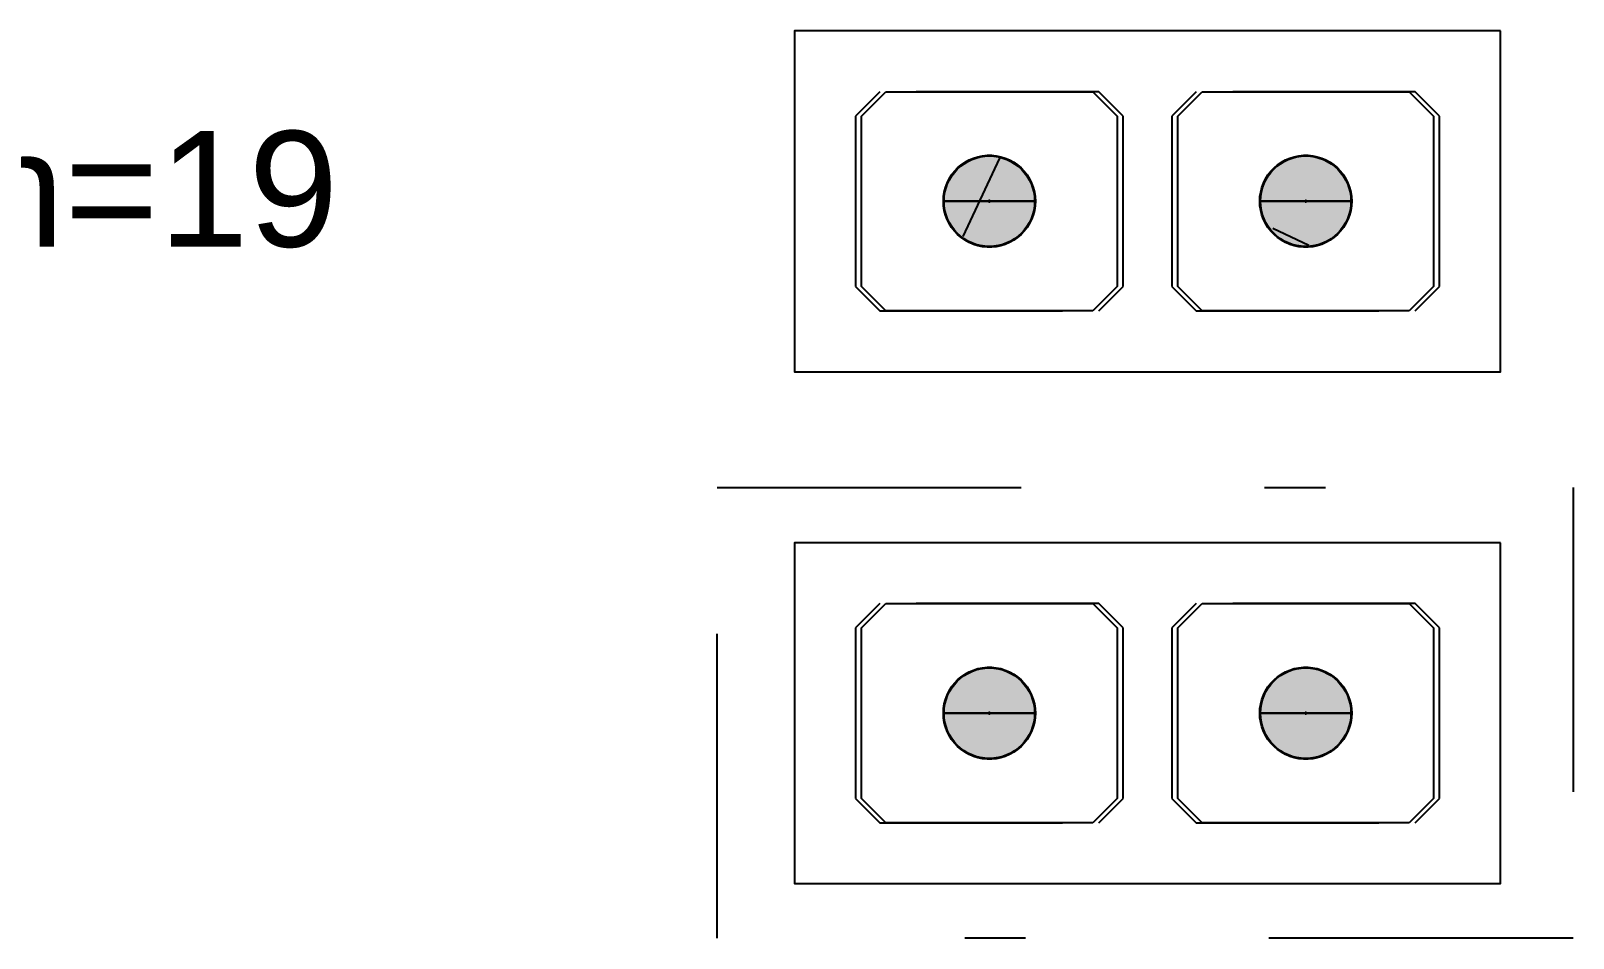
# Model space of a CAD drawing. Extents: x 0 to 119, y 0 to 84.
# Drawn here: x 107.499 to 110.034, y 42.424 to 43.915 of the extents above; entities that cross this region are included whole.
import ezdxf

# ---------------------------------------------------------------- set-up
doc = ezdxf.new("R2010")
doc.units = 0
doc.header["$MEASUREMENT"] = 0
doc.linetypes.add('ESTILO_TQS_0003', pattern=[1.5, 0.5, -0.4, 0.1, -0.5])
doc.linetypes.add('ESTILO_TQS_0005', pattern=[0.4, 0.3, -0.1])
for name, color, linetype in [('15', 12, 'CONTINUOUS'), ('17', 90, 'CONTINUOUS'), ('27', 250, 'CONTINUOUS'), ('40', 7, 'CONTINUOUS')]:
    doc.layers.add(name, color=color, linetype=linetype)
doc.styles.add('TQS_ARIAL', font='arial.ttf')

msp = doc.modelspace()

# ---------------------------------------------------------------- linework, layer by layer
at = {"layer": '15', "color": 12, "linetype": 'ESTILO_TQS_0003'}
msp.add_lwpolyline([(108.627026, 43.164035), (110.034129, 43.164035), (110.034129, 42.423822), (108.627026, 42.423822), (108.627026, 43.164035)], dxfattribs=at)
at = {"layer": '17', "color": 90, "linetype": 'Continuous'}
for p, q in [((108.864602, 43.774576), (108.904602, 43.814576)), ((108.904602, 43.814576), (109.244602, 43.814576)), ((109.244602, 43.814576), (109.284602, 43.774577)), ((109.384602, 43.774576), (109.424602, 43.814576)), ((109.424602, 43.814576), (109.764602, 43.814576)), ((109.764602, 43.814576), (109.804602, 43.774577)), ((108.864602, 43.494576), (108.864602, 43.774576)), ((109.284602, 43.774577), (109.284602, 43.494576)), ((109.384602, 43.494576), (109.384602, 43.774576)), ((109.804602, 43.774577), (109.804602, 43.494576)), ((109.031794, 43.576828), (109.09175, 43.705405)), ((109.54055, 43.590228), (109.599562, 43.56271)), ((108.904602, 43.454576), (108.864602, 43.494576)), ((109.284602, 43.494576), (109.244602, 43.454576)), ((109.424602, 43.454576), (109.384602, 43.494576)), ((109.804602, 43.494576), (109.764602, 43.454576)), ((109.244602, 43.454576), (108.904602, 43.454576)), ((109.764602, 43.454576), (109.424602, 43.454576))]:
    msp.add_line(p, q, dxfattribs=at)
for points in [[(109.073402, 43.634576), (109.073408, 43.634455), (109.073427, 43.634335), (109.073457, 43.634217), (109.0735, 43.634103), (109.073553, 43.633994), (109.073617, 43.633891), (109.073692, 43.633795), (109.073776, 43.633707), (109.073868, 43.633628), (109.073968, 43.633558), (109.074074, 43.633499), (109.074186, 43.633451), (109.074302, 43.633415), (109.074421, 43.63339), (109.074542, 43.633378), (109.074663, 43.633378), (109.074784, 43.63339), (109.074903, 43.633415), (109.075019, 43.633451), (109.075131, 43.633499), (109.075237, 43.633558), (109.075337, 43.633628), (109.075429, 43.633707), (109.075513, 43.633795), (109.075587, 43.633891), (109.075652, 43.633994), (109.075705, 43.634103), (109.075747, 43.634217), (109.075778, 43.634335), (109.075796, 43.634455), (109.075802, 43.634576), (108.999002, 43.634576), (108.99939, 43.642225), (109.00055, 43.649795), (109.002469, 43.657208), (109.005129, 43.66439), (109.008502, 43.671265), (109.012553, 43.677764), (109.01724, 43.68382), (109.022516, 43.689371), (109.028327, 43.694359), (109.034613, 43.698734), (109.041308, 43.70245), (109.048346, 43.705471), (109.055653, 43.707763), (109.063154, 43.709305), (109.070773, 43.710079), (109.078431, 43.710079), (109.08605, 43.709305), (109.093552, 43.707763), (109.100859, 43.705471), (109.107896, 43.70245), (109.114592, 43.698734), (109.120878, 43.694359), (109.126688, 43.689371), (109.131964, 43.68382), (109.136652, 43.677764), (109.140703, 43.671265), (109.144076, 43.66439), (109.146735, 43.657208), (109.148655, 43.649795), (109.149814, 43.642225), (109.150202, 43.634576), (109.073402, 43.634576)], [(109.593402, 43.634576), (109.593408, 43.634455), (109.593427, 43.634335), (109.593457, 43.634217), (109.5935, 43.634103), (109.593553, 43.633994), (109.593617, 43.633891), (109.593692, 43.633795), (109.593776, 43.633707), (109.593868, 43.633627), (109.593968, 43.633558), (109.594074, 43.633499), (109.594186, 43.633451), (109.594302, 43.633415), (109.594421, 43.63339), (109.594542, 43.633378), (109.594663, 43.633378), (109.594784, 43.63339), (109.594903, 43.633415), (109.595019, 43.633451), (109.595131, 43.633499), (109.595237, 43.633558), (109.595337, 43.633627), (109.595429, 43.633707), (109.595513, 43.633795), (109.595587, 43.633891), (109.595652, 43.633994), (109.595705, 43.634103), (109.595747, 43.634217), (109.595778, 43.634335), (109.595796, 43.634455), (109.595802, 43.634576), (109.519002, 43.634576), (109.51939, 43.642225), (109.52055, 43.649795), (109.522469, 43.657208), (109.525129, 43.66439), (109.528502, 43.671265), (109.532553, 43.677764), (109.53724, 43.68382), (109.542516, 43.689371), (109.548327, 43.694359), (109.554613, 43.698734), (109.561308, 43.70245), (109.568346, 43.70547), (109.575653, 43.707763), (109.583154, 43.709305), (109.590773, 43.710079), (109.598431, 43.710079), (109.60605, 43.709305), (109.613552, 43.707763), (109.620859, 43.70547), (109.627896, 43.70245), (109.634592, 43.698734), (109.640878, 43.694359), (109.646688, 43.689371), (109.651964, 43.68382), (109.656652, 43.677764), (109.660703, 43.671265), (109.664076, 43.66439), (109.666735, 43.657208), (109.668655, 43.649795), (109.669814, 43.642225), (109.670202, 43.634576), (109.593402, 43.634576)], [(109.075802, 43.634576), (109.075796, 43.634698), (109.075778, 43.634818), (109.075747, 43.634936), (109.075705, 43.63505), (109.075652, 43.635159), (109.075587, 43.635262), (109.075513, 43.635358), (109.075429, 43.635446), (109.075337, 43.635525), (109.075237, 43.635595), (109.075131, 43.635654), (109.075019, 43.635702), (109.074903, 43.635738), (109.074784, 43.635763), (109.074663, 43.635775), (109.074542, 43.635775), (109.074421, 43.635763), (109.074302, 43.635738), (109.074186, 43.635702), (109.074074, 43.635654), (109.073968, 43.635595), (109.073868, 43.635525), (109.073776, 43.635446), (109.073692, 43.635358), (109.073617, 43.635262), (109.073553, 43.635159), (109.0735, 43.63505), (109.073457, 43.634936), (109.073427, 43.634818), (109.073408, 43.634698), (109.073402, 43.634576), (109.150202, 43.634576), (109.149814, 43.626928), (109.148655, 43.619358), (109.146735, 43.611945), (109.144076, 43.604763), (109.140703, 43.597888), (109.136652, 43.591389), (109.131964, 43.585333), (109.126688, 43.579782), (109.120878, 43.574794), (109.114592, 43.570419), (109.107896, 43.566702), (109.100859, 43.563682), (109.093552, 43.56139), (109.08605, 43.559848), (109.078431, 43.559073), (109.070773, 43.559073), (109.063154, 43.559848), (109.055653, 43.56139), (109.048346, 43.563682), (109.041308, 43.566702), (109.034613, 43.570419), (109.028327, 43.574794), (109.022516, 43.579782), (109.01724, 43.585333), (109.012553, 43.591389), (109.008502, 43.597888), (109.005129, 43.604763), (109.002469, 43.611945), (109.00055, 43.619358), (108.99939, 43.626928), (108.999002, 43.634576), (109.075802, 43.634576)], [(109.595802, 43.634576), (109.595796, 43.634698), (109.595778, 43.634818), (109.595747, 43.634936), (109.595705, 43.63505), (109.595652, 43.635159), (109.595587, 43.635262), (109.595513, 43.635358), (109.595429, 43.635446), (109.595337, 43.635525), (109.595237, 43.635595), (109.595131, 43.635654), (109.595019, 43.635702), (109.594903, 43.635738), (109.594784, 43.635763), (109.594663, 43.635775), (109.594542, 43.635775), (109.594421, 43.635763), (109.594302, 43.635738), (109.594186, 43.635702), (109.594074, 43.635654), (109.593968, 43.635595), (109.593868, 43.635525), (109.593776, 43.635446), (109.593692, 43.635358), (109.593617, 43.635262), (109.593553, 43.635159), (109.5935, 43.63505), (109.593457, 43.634936), (109.593427, 43.634818), (109.593408, 43.634698), (109.593402, 43.634576), (109.670202, 43.634576), (109.669814, 43.626928), (109.668655, 43.619358), (109.666735, 43.611945), (109.664076, 43.604763), (109.660703, 43.597888), (109.656652, 43.591389), (109.651964, 43.585333), (109.646688, 43.579782), (109.640878, 43.574794), (109.634592, 43.570419), (109.627896, 43.566702), (109.620859, 43.563682), (109.613552, 43.56139), (109.60605, 43.559848), (109.598431, 43.559073), (109.590773, 43.559073), (109.583154, 43.559848), (109.575653, 43.56139), (109.568346, 43.563682), (109.561308, 43.566702), (109.554613, 43.570419), (109.548327, 43.574794), (109.542516, 43.579782), (109.53724, 43.585333), (109.532553, 43.591389), (109.528502, 43.597888), (109.525129, 43.604763), (109.522469, 43.611945), (109.52055, 43.619358), (109.51939, 43.626928), (109.519002, 43.634576), (109.595802, 43.634576)]]:
    msp.add_lwpolyline(points, dxfattribs=at)
for centre in [(109.074602, 43.634576), (109.594602, 43.634576)]:
    msp.add_circle(centre, 0.0744, dxfattribs=at)
for points in [[(109.073402, 43.634576), (109.034613, 43.698734), (109.041308, 43.70245)], [(109.073402, 43.634576), (109.041308, 43.70245), (109.048346, 43.705471)], [(109.073402, 43.634576), (109.048346, 43.705471), (109.055653, 43.707763)], [(109.073402, 43.634576), (109.055653, 43.707763), (109.063154, 43.709305)], [(109.073402, 43.634576), (109.063154, 43.709305), (109.070773, 43.710079)], [(109.073402, 43.634576), (109.070773, 43.710079), (109.078431, 43.710079)], [(109.075337, 43.633628), (109.073402, 43.634576), (109.078431, 43.710079)], [(109.075337, 43.633628), (109.078431, 43.710079), (109.150202, 43.634576)], [(109.150202, 43.634576), (109.078431, 43.710079), (109.08605, 43.709305)], [(109.150202, 43.634576), (109.08605, 43.709305), (109.093552, 43.707763)], [(109.150202, 43.634576), (109.093552, 43.707763), (109.100859, 43.705471)], [(109.150202, 43.634576), (109.100859, 43.705471), (109.107896, 43.70245)], [(109.150202, 43.634576), (109.107896, 43.70245), (109.114592, 43.698734)], [(109.593402, 43.634576), (109.554613, 43.698734), (109.561308, 43.70245)], [(109.593402, 43.634576), (109.561308, 43.70245), (109.568346, 43.70547)], [(109.593402, 43.634576), (109.568346, 43.70547), (109.575653, 43.707763)], [(109.593402, 43.634576), (109.575653, 43.707763), (109.583154, 43.709305)], [(109.593402, 43.634576), (109.583154, 43.709305), (109.590773, 43.710079)], [(109.593402, 43.634576), (109.590773, 43.710079), (109.598431, 43.710079)], [(109.595337, 43.633627), (109.593402, 43.634576), (109.598431, 43.710079)], [(109.595337, 43.633627), (109.598431, 43.710079), (109.670202, 43.634576)], [(109.670202, 43.634576), (109.598431, 43.710079), (109.60605, 43.709305)], [(109.670202, 43.634576), (109.60605, 43.709305), (109.613552, 43.707763)], [(109.670202, 43.634576), (109.613552, 43.707763), (109.620859, 43.70547)], [(109.670202, 43.634576), (109.620859, 43.70547), (109.627896, 43.70245)], [(109.670202, 43.634576), (109.627896, 43.70245), (109.634592, 43.698734)], [(109.073402, 43.634576), (109.008502, 43.671265), (109.012553, 43.677764)], [(109.073402, 43.634576), (109.012553, 43.677764), (109.01724, 43.68382)], [(109.073402, 43.634576), (109.01724, 43.68382), (109.022516, 43.689371)], [(109.073402, 43.634576), (109.022516, 43.689371), (109.028327, 43.694359)], [(109.073402, 43.634576), (109.028327, 43.694359), (109.034613, 43.698734)], [(109.150202, 43.634576), (109.114592, 43.698734), (109.120878, 43.694359)], [(109.150202, 43.634576), (109.120878, 43.694359), (109.126688, 43.689371)], [(109.150202, 43.634576), (109.126688, 43.689371), (109.131964, 43.68382)], [(109.150202, 43.634576), (109.131964, 43.68382), (109.136652, 43.677764)], [(109.150202, 43.634576), (109.136652, 43.677764), (109.140703, 43.671265)], [(109.593402, 43.634576), (109.528502, 43.671265), (109.532553, 43.677764)], [(109.593402, 43.634576), (109.532553, 43.677764), (109.53724, 43.68382)], [(109.593402, 43.634576), (109.53724, 43.68382), (109.542516, 43.689371)], [(109.593402, 43.634576), (109.542516, 43.689371), (109.548327, 43.694359)], [(109.593402, 43.634576), (109.548327, 43.694359), (109.554613, 43.698734)], [(109.670202, 43.634576), (109.634592, 43.698734), (109.640878, 43.694359)], [(109.670202, 43.634576), (109.640878, 43.694359), (109.646688, 43.689371)], [(109.670202, 43.634576), (109.646688, 43.689371), (109.651964, 43.68382)], [(109.670202, 43.634576), (109.651964, 43.68382), (109.656652, 43.677764)], [(109.670202, 43.634576), (109.656652, 43.677764), (109.660703, 43.671265)], [(109.073402, 43.634576), (109.00055, 43.649795), (109.002469, 43.657208)], [(109.073402, 43.634576), (109.002469, 43.657208), (109.005129, 43.66439)], [(109.073402, 43.634576), (109.005129, 43.66439), (109.008502, 43.671265)], [(109.150202, 43.634576), (109.140703, 43.671265), (109.144076, 43.66439)], [(109.150202, 43.634576), (109.144076, 43.66439), (109.146735, 43.657208)], [(109.150202, 43.634576), (109.146735, 43.657208), (109.148655, 43.649795)], [(109.593402, 43.634576), (109.52055, 43.649795), (109.522469, 43.657208)], [(109.593402, 43.634576), (109.522469, 43.657208), (109.525129, 43.66439)], [(109.593402, 43.634576), (109.525129, 43.66439), (109.528502, 43.671265)], [(109.670202, 43.634576), (109.660703, 43.671265), (109.664076, 43.66439)], [(109.670202, 43.634576), (109.664076, 43.66439), (109.666735, 43.657208)], [(109.670202, 43.634576), (109.666735, 43.657208), (109.668655, 43.649795)], [(109.073402, 43.634576), (108.999002, 43.634576), (108.99939, 43.642225)], [(109.073868, 43.635525), (108.99939, 43.626928), (108.999002, 43.634576)], [(109.073402, 43.634576), (108.99939, 43.642225), (109.00055, 43.649795)], [(109.073868, 43.635525), (109.00055, 43.619358), (108.99939, 43.626928)], [(109.073868, 43.635525), (109.002469, 43.611945), (109.00055, 43.619358)], [(109.073868, 43.635525), (109.005129, 43.604763), (109.002469, 43.611945)], [(109.073868, 43.635525), (109.008502, 43.597888), (109.005129, 43.604763)], [(109.073868, 43.635525), (109.012553, 43.591389), (109.008502, 43.597888)], [(109.073868, 43.635525), (109.01724, 43.585333), (109.012553, 43.591389)], [(109.073868, 43.635525), (109.022516, 43.579782), (109.01724, 43.585333)], [(109.073868, 43.635525), (109.028327, 43.574794), (109.022516, 43.579782)], [(109.073868, 43.635525), (109.034613, 43.570419), (109.028327, 43.574794)], [(109.073868, 43.635525), (109.041308, 43.566702), (109.034613, 43.570419)], [(109.073868, 43.635525), (109.048346, 43.563682), (109.041308, 43.566702)], [(109.073868, 43.635525), (109.055653, 43.56139), (109.048346, 43.563682)], [(109.073868, 43.635525), (109.063154, 43.559848), (109.055653, 43.56139)], [(109.073868, 43.635525), (109.070773, 43.559073), (109.063154, 43.559848)], [(109.073868, 43.635525), (109.078431, 43.559073), (109.070773, 43.559073)], [(109.075337, 43.633628), (109.073408, 43.634455), (109.073402, 43.634576)], [(109.075337, 43.633628), (109.073402, 43.634576), (109.073402, 43.634576)], [(109.075337, 43.633628), (109.073402, 43.634576), (109.073402, 43.634576)], [(109.075337, 43.633628), (109.073402, 43.634576), (109.073402, 43.634576)], [(109.075337, 43.633628), (109.073402, 43.634576), (109.073402, 43.634576)], [(109.075337, 43.633628), (109.073402, 43.634576), (109.073402, 43.634576)], [(109.075337, 43.633628), (109.073402, 43.634576), (109.073402, 43.634576)], [(109.075337, 43.633628), (109.073402, 43.634576), (109.073402, 43.634576)], [(109.075337, 43.633628), (109.073402, 43.634576), (109.073402, 43.634576)], [(109.075337, 43.633628), (109.073402, 43.634576), (109.073402, 43.634576)], [(109.075337, 43.633628), (109.073427, 43.634335), (109.073408, 43.634455)], [(109.075337, 43.633628), (109.073408, 43.634455), (109.073408, 43.634455)], [(109.075337, 43.633628), (109.073553, 43.633994), (109.073427, 43.634335)], [(109.075337, 43.633628), (109.073427, 43.634335), (109.073427, 43.634335)], [(109.075337, 43.633628), (109.073427, 43.634335), (109.073427, 43.634335)], [(109.075337, 43.633628), (109.073692, 43.633795), (109.073553, 43.633994)], [(109.075337, 43.633628), (109.073868, 43.633628), (109.073692, 43.633795)], [(109.075802, 43.634576), (109.073868, 43.635525), (109.074074, 43.635654)], [(109.075802, 43.634576), (109.078431, 43.559073), (109.073868, 43.635525)], [(109.075337, 43.633628), (109.073968, 43.633558), (109.073868, 43.633628)], [(109.075337, 43.633628), (109.074074, 43.633499), (109.073968, 43.633558)], [(109.075802, 43.634576), (109.074074, 43.635654), (109.074421, 43.635763)], [(109.075337, 43.633628), (109.074186, 43.633451), (109.074074, 43.633499)], [(109.075337, 43.633628), (109.074302, 43.633415), (109.074186, 43.633451)], [(109.075337, 43.633628), (109.074421, 43.63339), (109.074302, 43.633415)], [(109.075802, 43.634576), (109.074421, 43.635763), (109.074542, 43.635775)], [(109.075802, 43.634576), (109.074421, 43.635763), (109.074421, 43.635763)], [(109.075802, 43.634576), (109.074421, 43.635763), (109.074421, 43.635763)], [(109.075337, 43.633628), (109.074542, 43.633378), (109.074421, 43.63339)], [(109.075802, 43.634576), (109.074542, 43.635775), (109.074542, 43.635775)], [(109.075802, 43.634576), (109.074542, 43.635775), (109.074663, 43.635775)], [(109.075337, 43.633628), (109.074663, 43.633378), (109.074542, 43.633378)], [(109.075337, 43.633628), (109.074542, 43.633378), (109.074542, 43.633378)], [(109.075802, 43.634576), (109.074663, 43.635775), (109.074663, 43.635775)], [(109.075802, 43.634576), (109.074663, 43.635775), (109.074784, 43.635763)], [(109.075337, 43.633628), (109.074784, 43.63339), (109.074663, 43.633378)], [(109.075337, 43.633628), (109.074663, 43.633378), (109.074663, 43.633378)], [(109.075802, 43.634576), (109.074784, 43.635763), (109.074903, 43.635738)], [(109.075337, 43.633628), (109.075131, 43.633499), (109.074784, 43.63339)], [(109.075337, 43.633628), (109.074784, 43.63339), (109.074784, 43.63339)], [(109.075337, 43.633628), (109.074784, 43.63339), (109.074784, 43.63339)], [(109.075802, 43.634576), (109.074903, 43.635738), (109.075019, 43.635702)], [(109.075802, 43.634576), (109.075019, 43.635702), (109.075131, 43.635654)], [(109.075802, 43.634576), (109.075131, 43.635654), (109.075237, 43.635595)], [(109.075802, 43.634576), (109.075237, 43.635595), (109.075337, 43.635525)], [(109.075802, 43.634576), (109.075337, 43.635525), (109.075513, 43.635358)], [(109.075802, 43.634576), (109.075513, 43.635358), (109.075652, 43.635159)], [(109.075802, 43.634576), (109.075652, 43.635159), (109.075778, 43.634818)], [(109.075802, 43.634576), (109.075778, 43.634818), (109.075778, 43.634818)], [(109.075802, 43.634576), (109.075778, 43.634818), (109.075778, 43.634818)], [(109.075802, 43.634576), (109.075778, 43.634818), (109.075796, 43.634698)], [(109.075802, 43.634576), (109.075796, 43.634698), (109.075796, 43.634698)], [(109.075802, 43.634576), (109.075796, 43.634698), (109.075802, 43.634576)], [(109.075802, 43.634576), (109.150202, 43.634576), (109.078431, 43.559073)], [(109.075802, 43.634576), (109.075802, 43.634576), (109.075802, 43.634576)], [(109.075802, 43.634576), (109.075802, 43.634576), (109.075802, 43.634576)], [(109.075802, 43.634576), (109.075802, 43.634576), (109.075802, 43.634576)], [(109.075802, 43.634576), (109.075802, 43.634576), (109.075802, 43.634576)], [(109.075802, 43.634576), (109.075802, 43.634576), (109.075802, 43.634576)], [(109.075802, 43.634576), (109.075802, 43.634576), (109.075802, 43.634576)], [(109.075802, 43.634576), (109.075802, 43.634576), (109.075802, 43.634576)], [(109.075802, 43.634576), (109.075802, 43.634576), (109.075802, 43.634576)], [(109.150202, 43.634576), (109.08605, 43.559848), (109.078431, 43.559073)], [(109.150202, 43.634576), (109.093552, 43.56139), (109.08605, 43.559848)], [(109.150202, 43.634576), (109.100859, 43.563682), (109.093552, 43.56139)], [(109.150202, 43.634576), (109.107896, 43.566702), (109.100859, 43.563682)], [(109.150202, 43.634576), (109.114592, 43.570419), (109.107896, 43.566702)], [(109.150202, 43.634576), (109.120878, 43.574794), (109.114592, 43.570419)], [(109.150202, 43.634576), (109.126688, 43.579782), (109.120878, 43.574794)], [(109.150202, 43.634576), (109.131964, 43.585333), (109.126688, 43.579782)], [(109.150202, 43.634576), (109.136652, 43.591389), (109.131964, 43.585333)], [(109.150202, 43.634576), (109.140703, 43.597888), (109.136652, 43.591389)], [(109.150202, 43.634576), (109.144076, 43.604763), (109.140703, 43.597888)], [(109.150202, 43.634576), (109.146735, 43.611945), (109.144076, 43.604763)], [(109.150202, 43.634576), (109.148655, 43.619358), (109.146735, 43.611945)], [(109.150202, 43.634576), (109.148655, 43.649795), (109.149814, 43.642225)], [(109.150202, 43.634576), (109.149814, 43.626928), (109.148655, 43.619358)], [(109.593402, 43.634576), (109.519002, 43.634576), (109.51939, 43.642225)], [(109.593868, 43.635525), (109.51939, 43.626928), (109.519002, 43.634576)], [(109.593402, 43.634576), (109.51939, 43.642225), (109.52055, 43.649795)], [(109.593868, 43.635525), (109.52055, 43.619358), (109.51939, 43.626928)], [(109.593868, 43.635525), (109.522469, 43.611945), (109.52055, 43.619358)], [(109.593868, 43.635525), (109.525129, 43.604763), (109.522469, 43.611945)], [(109.593868, 43.635525), (109.528502, 43.597888), (109.525129, 43.604763)], [(109.593868, 43.635525), (109.532553, 43.591389), (109.528502, 43.597888)], [(109.593868, 43.635525), (109.53724, 43.585333), (109.532553, 43.591389)], [(109.593868, 43.635525), (109.542516, 43.579782), (109.53724, 43.585333)], [(109.593868, 43.635525), (109.548327, 43.574794), (109.542516, 43.579782)], [(109.593868, 43.635525), (109.554613, 43.570419), (109.548327, 43.574794)], [(109.593868, 43.635525), (109.561308, 43.566702), (109.554613, 43.570419)], [(109.593868, 43.635525), (109.568346, 43.563682), (109.561308, 43.566702)], [(109.593868, 43.635525), (109.575653, 43.56139), (109.568346, 43.563682)], [(109.593868, 43.635525), (109.583154, 43.559848), (109.575653, 43.56139)], [(109.593868, 43.635525), (109.590773, 43.559073), (109.583154, 43.559848)], [(109.593868, 43.635525), (109.598431, 43.559073), (109.590773, 43.559073)], [(109.595337, 43.633627), (109.593408, 43.634455), (109.593402, 43.634576)], [(109.595337, 43.633627), (109.593402, 43.634576), (109.593402, 43.634576)], [(109.595337, 43.633627), (109.593402, 43.634576), (109.593402, 43.634576)], [(109.595337, 43.633627), (109.593402, 43.634576), (109.593402, 43.634576)], [(109.595337, 43.633627), (109.593402, 43.634576), (109.593402, 43.634576)], [(109.595337, 43.633627), (109.593402, 43.634576), (109.593402, 43.634576)], [(109.595337, 43.633627), (109.593402, 43.634576), (109.593402, 43.634576)], [(109.595337, 43.633627), (109.593402, 43.634576), (109.593402, 43.634576)], [(109.595337, 43.633627), (109.593402, 43.634576), (109.593402, 43.634576)], [(109.595337, 43.633627), (109.593402, 43.634576), (109.593402, 43.634576)], [(109.595337, 43.633627), (109.593427, 43.634335), (109.593408, 43.634455)], [(109.595337, 43.633627), (109.593408, 43.634455), (109.593408, 43.634455)], [(109.595337, 43.633627), (109.593553, 43.633994), (109.593427, 43.634335)], [(109.595337, 43.633627), (109.593427, 43.634335), (109.593427, 43.634335)], [(109.595337, 43.633627), (109.593427, 43.634335), (109.593427, 43.634335)], [(109.595337, 43.633627), (109.593692, 43.633795), (109.593553, 43.633994)], [(109.595337, 43.633627), (109.593868, 43.633627), (109.593692, 43.633795)], [(109.595802, 43.634576), (109.593868, 43.635525), (109.594074, 43.635654)], [(109.595802, 43.634576), (109.598431, 43.559073), (109.593868, 43.635525)], [(109.595337, 43.633627), (109.593968, 43.633558), (109.593868, 43.633627)], [(109.595337, 43.633627), (109.594074, 43.633499), (109.593968, 43.633558)], [(109.595802, 43.634576), (109.594074, 43.635654), (109.594421, 43.635763)], [(109.595337, 43.633627), (109.594186, 43.633451), (109.594074, 43.633499)], [(109.595337, 43.633627), (109.594302, 43.633415), (109.594186, 43.633451)], [(109.595337, 43.633627), (109.594421, 43.63339), (109.594302, 43.633415)], [(109.595802, 43.634576), (109.594421, 43.635763), (109.594542, 43.635775)], [(109.595802, 43.634576), (109.594421, 43.635763), (109.594421, 43.635763)], [(109.595802, 43.634576), (109.594421, 43.635763), (109.594421, 43.635763)], [(109.595337, 43.633627), (109.594542, 43.633378), (109.594421, 43.63339)], [(109.595802, 43.634576), (109.594542, 43.635775), (109.594542, 43.635775)], [(109.595802, 43.634576), (109.594542, 43.635775), (109.594663, 43.635775)], [(109.595337, 43.633627), (109.594663, 43.633378), (109.594542, 43.633378)], [(109.595337, 43.633627), (109.594542, 43.633378), (109.594542, 43.633378)], [(109.595802, 43.634576), (109.594663, 43.635775), (109.594663, 43.635775)], [(109.595802, 43.634576), (109.594663, 43.635775), (109.594784, 43.635763)], [(109.595337, 43.633627), (109.594784, 43.63339), (109.594663, 43.633378)], [(109.595337, 43.633627), (109.594663, 43.633378), (109.594663, 43.633378)], [(109.595802, 43.634576), (109.594784, 43.635763), (109.594903, 43.635738)], [(109.595337, 43.633627), (109.595131, 43.633499), (109.594784, 43.63339)], [(109.595337, 43.633627), (109.594784, 43.63339), (109.594784, 43.63339)], [(109.595337, 43.633627), (109.594784, 43.63339), (109.594784, 43.63339)], [(109.595802, 43.634576), (109.594903, 43.635738), (109.595019, 43.635702)], [(109.595802, 43.634576), (109.595019, 43.635702), (109.595131, 43.635654)], [(109.595802, 43.634576), (109.595131, 43.635654), (109.595237, 43.635595)], [(109.595802, 43.634576), (109.595237, 43.635595), (109.595337, 43.635525)], [(109.595802, 43.634576), (109.595337, 43.635525), (109.595513, 43.635358)], [(109.595802, 43.634576), (109.595513, 43.635358), (109.595652, 43.635159)], [(109.595802, 43.634576), (109.595652, 43.635159), (109.595778, 43.634818)], [(109.595802, 43.634576), (109.595778, 43.634818), (109.595778, 43.634818)], [(109.595802, 43.634576), (109.595778, 43.634818), (109.595778, 43.634818)], [(109.595802, 43.634576), (109.595778, 43.634818), (109.595796, 43.634698)], [(109.595802, 43.634576), (109.595796, 43.634698), (109.595796, 43.634698)], [(109.595802, 43.634576), (109.595796, 43.634698), (109.595802, 43.634576)], [(109.595802, 43.634576), (109.670202, 43.634576), (109.598431, 43.559073)], [(109.595802, 43.634576), (109.595802, 43.634576), (109.595802, 43.634576)], [(109.595802, 43.634576), (109.595802, 43.634576), (109.595802, 43.634576)], [(109.595802, 43.634576), (109.595802, 43.634576), (109.595802, 43.634576)], [(109.595802, 43.634576), (109.595802, 43.634576), (109.595802, 43.634576)], [(109.595802, 43.634576), (109.595802, 43.634576), (109.595802, 43.634576)], [(109.595802, 43.634576), (109.595802, 43.634576), (109.595802, 43.634576)], [(109.595802, 43.634576), (109.595802, 43.634576), (109.595802, 43.634576)], [(109.595802, 43.634576), (109.595802, 43.634576), (109.595802, 43.634576)], [(109.670202, 43.634576), (109.60605, 43.559848), (109.598431, 43.559073)], [(109.670202, 43.634576), (109.613552, 43.56139), (109.60605, 43.559848)], [(109.670202, 43.634576), (109.620859, 43.563682), (109.613552, 43.56139)], [(109.670202, 43.634576), (109.627896, 43.566702), (109.620859, 43.563682)], [(109.670202, 43.634576), (109.634592, 43.570419), (109.627896, 43.566702)], [(109.670202, 43.634576), (109.640878, 43.574794), (109.634592, 43.570419)], [(109.670202, 43.634576), (109.646688, 43.579782), (109.640878, 43.574794)], [(109.670202, 43.634576), (109.651964, 43.585333), (109.646688, 43.579782)], [(109.670202, 43.634576), (109.656652, 43.591389), (109.651964, 43.585333)], [(109.670202, 43.634576), (109.660703, 43.597888), (109.656652, 43.591389)], [(109.670202, 43.634576), (109.664076, 43.604763), (109.660703, 43.597888)], [(109.670202, 43.634576), (109.666735, 43.611945), (109.664076, 43.604763)], [(109.670202, 43.634576), (109.668655, 43.619358), (109.666735, 43.611945)], [(109.670202, 43.634576), (109.668655, 43.649795), (109.669814, 43.642225)], [(109.670202, 43.634576), (109.669814, 43.626928), (109.668655, 43.619358)]]:
    msp.add_solid(points, dxfattribs=at)
at = {"layer": '27', "color": 250, "linetype": 'ESTILO_TQS_0005'}
for points in [[(109.294602, 43.774576), (109.254602, 43.814576), (108.894602, 43.814576), (108.854602, 43.774576), (108.854602, 43.494576), (108.894602, 43.454576), (109.254602, 43.454576), (109.294602, 43.494576), (109.294602, 43.774576)], [(109.814602, 43.774576), (109.774602, 43.814576), (109.414602, 43.814576), (109.374602, 43.774576), (109.374602, 43.494576), (109.414602, 43.454576), (109.774602, 43.454576), (109.814602, 43.494576), (109.814602, 43.774576)], [(109.294602, 42.933428), (109.254602, 42.973428), (108.894602, 42.973428), (108.854602, 42.933428), (108.854602, 42.653428), (108.894602, 42.613428), (109.254602, 42.613428), (109.294602, 42.653428), (109.294602, 42.933428)], [(109.814602, 42.933428), (109.774602, 42.973428), (109.414602, 42.973428), (109.374602, 42.933428), (109.374602, 42.653428), (109.414602, 42.613428), (109.774602, 42.613428), (109.814602, 42.653428), (109.814602, 42.933428)]]:
    msp.add_lwpolyline(points, dxfattribs=at)
at = {"layer": '40', "linetype": 'Continuous'}
for p, q in [((108.864602, 42.933428), (108.904602, 42.973428)), ((108.904602, 42.973428), (109.244602, 42.973428)), ((109.244602, 42.973428), (109.284602, 42.933428)), ((109.384602, 42.933428), (109.424602, 42.973428)), ((109.424602, 42.973428), (109.764602, 42.973428)), ((109.764602, 42.973428), (109.804602, 42.933428)), ((108.864602, 42.653428), (108.864602, 42.933428)), ((109.284602, 42.933428), (109.284602, 42.653428)), ((109.384602, 42.653428), (109.384602, 42.933428)), ((109.804602, 42.933428), (109.804602, 42.653428)), ((108.904602, 42.613428), (108.864602, 42.653428)), ((109.284602, 42.653428), (109.244602, 42.613428)), ((109.424602, 42.613428), (109.384602, 42.653428)), ((109.804602, 42.653428), (109.764602, 42.613428)), ((109.244602, 42.613428), (108.904602, 42.613428)), ((109.764602, 42.613428), (109.424602, 42.613428))]:
    msp.add_line(p, q, dxfattribs=at)
for points in [[(109.914602, 43.914576), (108.754602, 43.914576), (108.754602, 43.354576), (109.914602, 43.354576), (109.914602, 43.914576)], [(109.914602, 43.073428), (108.754602, 43.073428), (108.754602, 42.513428), (109.914602, 42.513428), (109.914602, 43.073428)], [(109.073402, 42.793428), (109.073408, 42.793307), (109.073427, 42.793187), (109.073457, 42.793069), (109.0735, 42.792955), (109.073553, 42.792846), (109.073617, 42.792743), (109.073692, 42.792646), (109.073776, 42.792558), (109.073868, 42.792479), (109.073968, 42.79241), (109.074074, 42.792351), (109.074186, 42.792303), (109.074302, 42.792266), (109.074421, 42.792242), (109.074542, 42.79223), (109.074663, 42.79223), (109.074784, 42.792242), (109.074903, 42.792266), (109.075019, 42.792303), (109.075131, 42.792351), (109.075237, 42.79241), (109.075337, 42.792479), (109.075429, 42.792558), (109.075513, 42.792646), (109.075587, 42.792743), (109.075652, 42.792846), (109.075705, 42.792955), (109.075747, 42.793069), (109.075778, 42.793187), (109.075796, 42.793307), (109.075802, 42.793428), (108.999002, 42.793428), (108.99939, 42.801076), (109.00055, 42.808646), (109.002469, 42.81606), (109.005129, 42.823241), (109.008502, 42.830117), (109.012553, 42.836616), (109.01724, 42.842672), (109.022516, 42.848222), (109.028327, 42.853211), (109.034613, 42.857586), (109.041308, 42.861302), (109.048346, 42.864322), (109.055653, 42.866615), (109.063154, 42.868156), (109.070773, 42.868931), (109.078431, 42.868931), (109.08605, 42.868156), (109.093552, 42.866615), (109.100859, 42.864322), (109.107896, 42.861302), (109.114592, 42.857586), (109.120878, 42.853211), (109.126688, 42.848222), (109.131964, 42.842672), (109.136652, 42.836616), (109.140703, 42.830117), (109.144076, 42.823241), (109.146735, 42.81606), (109.148655, 42.808646), (109.149814, 42.801076), (109.150202, 42.793428), (109.073402, 42.793428)], [(109.593402, 42.793428), (109.593408, 42.793307), (109.593427, 42.793187), (109.593457, 42.793069), (109.5935, 42.792955), (109.593553, 42.792846), (109.593617, 42.792743), (109.593692, 42.792646), (109.593776, 42.792558), (109.593868, 42.792479), (109.593968, 42.79241), (109.594074, 42.792351), (109.594186, 42.792303), (109.594302, 42.792266), (109.594421, 42.792242), (109.594542, 42.79223), (109.594663, 42.79223), (109.594784, 42.792242), (109.594903, 42.792266), (109.595019, 42.792303), (109.595131, 42.792351), (109.595237, 42.79241), (109.595337, 42.792479), (109.595429, 42.792558), (109.595513, 42.792646), (109.595587, 42.792743), (109.595652, 42.792846), (109.595705, 42.792955), (109.595747, 42.793069), (109.595778, 42.793187), (109.595796, 42.793307), (109.595802, 42.793428), (109.519002, 42.793428), (109.51939, 42.801076), (109.52055, 42.808646), (109.522469, 42.81606), (109.525129, 42.823241), (109.528502, 42.830117), (109.532553, 42.836616), (109.53724, 42.842672), (109.542516, 42.848222), (109.548327, 42.853211), (109.554613, 42.857586), (109.561308, 42.861302), (109.568346, 42.864322), (109.575653, 42.866615), (109.583154, 42.868156), (109.590773, 42.868931), (109.598431, 42.868931), (109.60605, 42.868156), (109.613552, 42.866615), (109.620859, 42.864322), (109.627896, 42.861302), (109.634592, 42.857586), (109.640878, 42.853211), (109.646688, 42.848222), (109.651964, 42.842672), (109.656652, 42.836616), (109.660703, 42.830117), (109.664076, 42.823241), (109.666735, 42.81606), (109.668655, 42.808646), (109.669814, 42.801076), (109.670202, 42.793428), (109.593402, 42.793428)], [(109.075802, 42.793428), (109.075796, 42.79355), (109.075778, 42.79367), (109.075747, 42.793787), (109.075705, 42.793901), (109.075652, 42.79401), (109.075587, 42.794114), (109.075513, 42.79421), (109.075429, 42.794298), (109.075337, 42.794377), (109.075237, 42.794447), (109.075131, 42.794506), (109.075019, 42.794553), (109.074903, 42.79459), (109.074784, 42.794614), (109.074663, 42.794627), (109.074542, 42.794627), (109.074421, 42.794614), (109.074302, 42.79459), (109.074186, 42.794553), (109.074074, 42.794506), (109.073968, 42.794447), (109.073868, 42.794377), (109.073776, 42.794298), (109.073692, 42.79421), (109.073617, 42.794114), (109.073553, 42.79401), (109.0735, 42.793901), (109.073457, 42.793787), (109.073427, 42.79367), (109.073408, 42.79355), (109.073402, 42.793428), (109.150202, 42.793428), (109.149814, 42.78578), (109.148655, 42.77821), (109.146735, 42.770796), (109.144076, 42.763615), (109.140703, 42.756739), (109.136652, 42.75024), (109.131964, 42.744184), (109.126688, 42.738634), (109.120878, 42.733645), (109.114592, 42.729271), (109.107896, 42.725554), (109.100859, 42.722534), (109.093552, 42.720242), (109.08605, 42.7187), (109.078431, 42.717925), (109.070773, 42.717925), (109.063154, 42.7187), (109.055653, 42.720242), (109.048346, 42.722534), (109.041308, 42.725554), (109.034613, 42.729271), (109.028327, 42.733645), (109.022516, 42.738634), (109.01724, 42.744184), (109.012553, 42.75024), (109.008502, 42.756739), (109.005129, 42.763615), (109.002469, 42.770796), (109.00055, 42.77821), (108.99939, 42.78578), (108.999002, 42.793428), (109.075802, 42.793428)], [(109.595802, 42.793428), (109.595796, 42.793549), (109.595778, 42.79367), (109.595747, 42.793787), (109.595705, 42.793901), (109.595652, 42.79401), (109.595587, 42.794114), (109.595513, 42.79421), (109.595429, 42.794298), (109.595337, 42.794377), (109.595237, 42.794446), (109.595131, 42.794505), (109.595019, 42.794553), (109.594903, 42.79459), (109.594784, 42.794614), (109.594663, 42.794627), (109.594542, 42.794627), (109.594421, 42.794614), (109.594302, 42.79459), (109.594186, 42.794553), (109.594074, 42.794505), (109.593968, 42.794446), (109.593868, 42.794377), (109.593776, 42.794298), (109.593692, 42.79421), (109.593617, 42.794114), (109.593553, 42.79401), (109.5935, 42.793901), (109.593457, 42.793787), (109.593427, 42.79367), (109.593408, 42.793549), (109.593402, 42.793428), (109.670202, 42.793428), (109.669814, 42.78578), (109.668655, 42.77821), (109.666735, 42.770796), (109.664076, 42.763615), (109.660703, 42.756739), (109.656652, 42.75024), (109.651964, 42.744184), (109.646688, 42.738634), (109.640878, 42.733645), (109.634592, 42.729271), (109.627896, 42.725554), (109.620859, 42.722534), (109.613552, 42.720241), (109.60605, 42.7187), (109.598431, 42.717925), (109.590773, 42.717925), (109.583154, 42.7187), (109.575653, 42.720241), (109.568346, 42.722534), (109.561308, 42.725554), (109.554613, 42.729271), (109.548327, 42.733645), (109.542516, 42.738634), (109.53724, 42.744184), (109.532553, 42.75024), (109.528502, 42.756739), (109.525129, 42.763615), (109.522469, 42.770796), (109.52055, 42.77821), (109.51939, 42.78578), (109.519002, 42.793428), (109.595802, 42.793428)]]:
    msp.add_lwpolyline(points, dxfattribs=at)
for centre in [(109.074602, 42.793428), (109.594602, 42.793428)]:
    msp.add_circle(centre, 0.0744, dxfattribs=at)
for points in [[(109.073402, 42.793428), (109.048346, 42.864322), (109.055653, 42.866615)], [(109.073402, 42.793428), (109.055653, 42.866615), (109.063154, 42.868156)], [(109.073402, 42.793428), (109.063154, 42.868156), (109.070773, 42.868931)], [(109.073402, 42.793428), (109.070773, 42.868931), (109.078431, 42.868931)], [(109.075337, 42.792479), (109.073402, 42.793428), (109.078431, 42.868931)], [(109.075337, 42.792479), (109.078431, 42.868931), (109.150202, 42.793428)], [(109.150202, 42.793428), (109.078431, 42.868931), (109.08605, 42.868156)], [(109.150202, 42.793428), (109.08605, 42.868156), (109.093552, 42.866615)], [(109.150202, 42.793428), (109.093552, 42.866615), (109.100859, 42.864322)], [(109.593402, 42.793428), (109.568346, 42.864322), (109.575653, 42.866615)], [(109.593402, 42.793428), (109.575653, 42.866615), (109.583154, 42.868156)], [(109.593402, 42.793428), (109.583154, 42.868156), (109.590773, 42.868931)], [(109.593402, 42.793428), (109.590773, 42.868931), (109.598431, 42.868931)], [(109.595337, 42.792479), (109.593402, 42.793428), (109.598431, 42.868931)], [(109.595337, 42.792479), (109.598431, 42.868931), (109.670202, 42.793428)], [(109.670202, 42.793428), (109.598431, 42.868931), (109.60605, 42.868156)], [(109.670202, 42.793428), (109.60605, 42.868156), (109.613552, 42.866615)], [(109.670202, 42.793428), (109.613552, 42.866615), (109.620859, 42.864322)], [(109.073402, 42.793428), (109.012553, 42.836616), (109.01724, 42.842672)], [(109.073402, 42.793428), (109.01724, 42.842672), (109.022516, 42.848222)], [(109.073402, 42.793428), (109.022516, 42.848222), (109.028327, 42.853211)], [(109.073402, 42.793428), (109.028327, 42.853211), (109.034613, 42.857586)], [(109.073402, 42.793428), (109.034613, 42.857586), (109.041308, 42.861302)], [(109.073402, 42.793428), (109.041308, 42.861302), (109.048346, 42.864322)], [(109.150202, 42.793428), (109.100859, 42.864322), (109.107896, 42.861302)], [(109.150202, 42.793428), (109.107896, 42.861302), (109.114592, 42.857586)], [(109.150202, 42.793428), (109.114592, 42.857586), (109.120878, 42.853211)], [(109.150202, 42.793428), (109.120878, 42.853211), (109.126688, 42.848222)], [(109.150202, 42.793428), (109.126688, 42.848222), (109.131964, 42.842672)], [(109.150202, 42.793428), (109.131964, 42.842672), (109.136652, 42.836616)], [(109.593402, 42.793428), (109.532553, 42.836616), (109.53724, 42.842672)], [(109.593402, 42.793428), (109.53724, 42.842672), (109.542516, 42.848222)], [(109.593402, 42.793428), (109.542516, 42.848222), (109.548327, 42.853211)], [(109.593402, 42.793428), (109.548327, 42.853211), (109.554613, 42.857586)], [(109.593402, 42.793428), (109.554613, 42.857586), (109.561308, 42.861302)], [(109.593402, 42.793428), (109.561308, 42.861302), (109.568346, 42.864322)], [(109.670202, 42.793428), (109.620859, 42.864322), (109.627896, 42.861302)], [(109.670202, 42.793428), (109.627896, 42.861302), (109.634592, 42.857586)], [(109.670202, 42.793428), (109.634592, 42.857586), (109.640878, 42.853211)], [(109.670202, 42.793428), (109.640878, 42.853211), (109.646688, 42.848222)], [(109.670202, 42.793428), (109.646688, 42.848222), (109.651964, 42.842672)], [(109.670202, 42.793428), (109.651964, 42.842672), (109.656652, 42.836616)], [(109.073402, 42.793428), (109.00055, 42.808646), (109.002469, 42.81606)], [(109.073402, 42.793428), (109.002469, 42.81606), (109.005129, 42.823241)], [(109.073402, 42.793428), (109.005129, 42.823241), (109.008502, 42.830117)], [(109.073402, 42.793428), (109.008502, 42.830117), (109.012553, 42.836616)], [(109.150202, 42.793428), (109.136652, 42.836616), (109.140703, 42.830117)], [(109.150202, 42.793428), (109.140703, 42.830117), (109.144076, 42.823241)], [(109.150202, 42.793428), (109.144076, 42.823241), (109.146735, 42.81606)], [(109.150202, 42.793428), (109.146735, 42.81606), (109.148655, 42.808646)], [(109.593402, 42.793428), (109.52055, 42.808646), (109.522469, 42.81606)], [(109.593402, 42.793428), (109.522469, 42.81606), (109.525129, 42.823241)], [(109.593402, 42.793428), (109.525129, 42.823241), (109.528502, 42.830117)], [(109.593402, 42.793428), (109.528502, 42.830117), (109.532553, 42.836616)], [(109.670202, 42.793428), (109.656652, 42.836616), (109.660703, 42.830117)], [(109.670202, 42.793428), (109.660703, 42.830117), (109.664076, 42.823241)], [(109.670202, 42.793428), (109.664076, 42.823241), (109.666735, 42.81606)], [(109.670202, 42.793428), (109.666735, 42.81606), (109.668655, 42.808646)], [(109.073402, 42.793428), (108.999002, 42.793428), (108.99939, 42.801076)], [(109.073868, 42.794377), (108.99939, 42.78578), (108.999002, 42.793428)], [(109.073402, 42.793428), (108.99939, 42.801076), (109.00055, 42.808646)], [(109.073868, 42.794377), (109.00055, 42.77821), (108.99939, 42.78578)], [(109.073868, 42.794377), (109.002469, 42.770796), (109.00055, 42.77821)], [(109.073868, 42.794377), (109.005129, 42.763615), (109.002469, 42.770796)], [(109.073868, 42.794377), (109.008502, 42.756739), (109.005129, 42.763615)], [(109.073868, 42.794377), (109.012553, 42.75024), (109.008502, 42.756739)], [(109.073868, 42.794377), (109.01724, 42.744184), (109.012553, 42.75024)], [(109.073868, 42.794377), (109.022516, 42.738634), (109.01724, 42.744184)], [(109.073868, 42.794377), (109.028327, 42.733645), (109.022516, 42.738634)], [(109.073868, 42.794377), (109.034613, 42.729271), (109.028327, 42.733645)], [(109.073868, 42.794377), (109.041308, 42.725554), (109.034613, 42.729271)], [(109.073868, 42.794377), (109.048346, 42.722534), (109.041308, 42.725554)], [(109.073868, 42.794377), (109.055653, 42.720242), (109.048346, 42.722534)], [(109.073868, 42.794377), (109.063154, 42.7187), (109.055653, 42.720242)], [(109.073868, 42.794377), (109.070773, 42.717925), (109.063154, 42.7187)], [(109.073868, 42.794377), (109.078431, 42.717925), (109.070773, 42.717925)], [(109.075337, 42.792479), (109.073408, 42.793307), (109.073402, 42.793428)], [(109.075337, 42.792479), (109.073402, 42.793428), (109.073402, 42.793428)], [(109.075337, 42.792479), (109.073402, 42.793428), (109.073402, 42.793428)], [(109.075337, 42.792479), (109.073402, 42.793428), (109.073402, 42.793428)], [(109.075337, 42.792479), (109.073402, 42.793428), (109.073402, 42.793428)], [(109.075337, 42.792479), (109.073402, 42.793428), (109.073402, 42.793428)], [(109.075337, 42.792479), (109.073402, 42.793428), (109.073402, 42.793428)], [(109.075337, 42.792479), (109.073402, 42.793428), (109.073402, 42.793428)], [(109.075337, 42.792479), (109.073402, 42.793428), (109.073402, 42.793428)], [(109.075337, 42.792479), (109.073402, 42.793428), (109.073402, 42.793428)], [(109.075337, 42.792479), (109.073427, 42.793187), (109.073408, 42.793307)], [(109.075337, 42.792479), (109.073408, 42.793307), (109.073408, 42.793307)], [(109.075337, 42.792479), (109.073553, 42.792846), (109.073427, 42.793187)], [(109.075337, 42.792479), (109.073427, 42.793187), (109.073427, 42.793187)], [(109.075337, 42.792479), (109.073427, 42.793187), (109.073427, 42.793187)], [(109.075337, 42.792479), (109.073692, 42.792646), (109.073553, 42.792846)], [(109.075337, 42.792479), (109.073868, 42.792479), (109.073692, 42.792646)], [(109.075802, 42.793428), (109.073868, 42.794377), (109.074074, 42.794506)], [(109.075802, 42.793428), (109.078431, 42.717925), (109.073868, 42.794377)], [(109.075337, 42.792479), (109.073968, 42.79241), (109.073868, 42.792479)], [(109.075337, 42.792479), (109.074074, 42.792351), (109.073968, 42.79241)], [(109.075802, 42.793428), (109.074074, 42.794506), (109.074421, 42.794614)], [(109.075337, 42.792479), (109.074186, 42.792303), (109.074074, 42.792351)], [(109.075337, 42.792479), (109.074302, 42.792266), (109.074186, 42.792303)], [(109.075337, 42.792479), (109.074421, 42.792242), (109.074302, 42.792266)], [(109.075802, 42.793428), (109.074421, 42.794614), (109.074542, 42.794627)], [(109.075802, 42.793428), (109.074421, 42.794614), (109.074421, 42.794614)], [(109.075802, 42.793428), (109.074421, 42.794614), (109.074421, 42.794614)], [(109.075337, 42.792479), (109.074542, 42.79223), (109.074421, 42.792242)], [(109.075802, 42.793428), (109.074542, 42.794627), (109.074542, 42.794627)], [(109.075802, 42.793428), (109.074542, 42.794627), (109.074663, 42.794627)], [(109.075337, 42.792479), (109.074663, 42.79223), (109.074542, 42.79223)], [(109.075337, 42.792479), (109.074542, 42.79223), (109.074542, 42.79223)], [(109.075802, 42.793428), (109.074663, 42.794627), (109.074663, 42.794627)], [(109.075802, 42.793428), (109.074663, 42.794627), (109.074784, 42.794614)], [(109.075337, 42.792479), (109.074784, 42.792242), (109.074663, 42.79223)], [(109.075337, 42.792479), (109.074663, 42.79223), (109.074663, 42.79223)], [(109.075802, 42.793428), (109.074784, 42.794614), (109.074903, 42.79459)], [(109.075337, 42.792479), (109.075131, 42.792351), (109.074784, 42.792242)], [(109.075337, 42.792479), (109.074784, 42.792242), (109.074784, 42.792242)], [(109.075337, 42.792479), (109.074784, 42.792242), (109.074784, 42.792242)], [(109.075802, 42.793428), (109.074903, 42.79459), (109.075019, 42.794553)], [(109.075802, 42.793428), (109.075019, 42.794553), (109.075131, 42.794506)], [(109.075802, 42.793428), (109.075131, 42.794506), (109.075237, 42.794447)], [(109.075802, 42.793428), (109.075237, 42.794447), (109.075337, 42.794377)], [(109.075802, 42.793428), (109.075337, 42.794377), (109.075513, 42.79421)], [(109.075802, 42.793428), (109.075513, 42.79421), (109.075652, 42.79401)], [(109.075802, 42.793428), (109.075652, 42.79401), (109.075778, 42.79367)], [(109.075802, 42.793428), (109.075778, 42.79367), (109.075778, 42.79367)], [(109.075802, 42.793428), (109.075778, 42.79367), (109.075778, 42.79367)], [(109.075802, 42.793428), (109.075778, 42.79367), (109.075796, 42.79355)], [(109.075802, 42.793428), (109.075796, 42.79355), (109.075796, 42.79355)], [(109.075802, 42.793428), (109.075796, 42.79355), (109.075802, 42.793428)], [(109.075802, 42.793428), (109.150202, 42.793428), (109.078431, 42.717925)], [(109.075802, 42.793428), (109.075802, 42.793428), (109.075802, 42.793428)], [(109.075802, 42.793428), (109.075802, 42.793428), (109.075802, 42.793428)], [(109.075802, 42.793428), (109.075802, 42.793428), (109.075802, 42.793428)], [(109.075802, 42.793428), (109.075802, 42.793428), (109.075802, 42.793428)], [(109.075802, 42.793428), (109.075802, 42.793428), (109.075802, 42.793428)], [(109.075802, 42.793428), (109.075802, 42.793428), (109.075802, 42.793428)], [(109.075802, 42.793428), (109.075802, 42.793428), (109.075802, 42.793428)], [(109.075802, 42.793428), (109.075802, 42.793428), (109.075802, 42.793428)], [(109.150202, 42.793428), (109.08605, 42.7187), (109.078431, 42.717925)], [(109.150202, 42.793428), (109.093552, 42.720242), (109.08605, 42.7187)], [(109.150202, 42.793428), (109.100859, 42.722534), (109.093552, 42.720242)], [(109.150202, 42.793428), (109.107896, 42.725554), (109.100859, 42.722534)], [(109.150202, 42.793428), (109.114592, 42.729271), (109.107896, 42.725554)], [(109.150202, 42.793428), (109.120878, 42.733645), (109.114592, 42.729271)], [(109.150202, 42.793428), (109.126688, 42.738634), (109.120878, 42.733645)], [(109.150202, 42.793428), (109.131964, 42.744184), (109.126688, 42.738634)], [(109.150202, 42.793428), (109.136652, 42.75024), (109.131964, 42.744184)], [(109.150202, 42.793428), (109.140703, 42.756739), (109.136652, 42.75024)], [(109.150202, 42.793428), (109.144076, 42.763615), (109.140703, 42.756739)], [(109.150202, 42.793428), (109.146735, 42.770796), (109.144076, 42.763615)], [(109.150202, 42.793428), (109.148655, 42.77821), (109.146735, 42.770796)], [(109.150202, 42.793428), (109.148655, 42.808646), (109.149814, 42.801076)], [(109.150202, 42.793428), (109.149814, 42.78578), (109.148655, 42.77821)], [(109.593402, 42.793428), (109.519002, 42.793428), (109.51939, 42.801076)], [(109.593868, 42.794377), (109.51939, 42.78578), (109.519002, 42.793428)], [(109.593402, 42.793428), (109.51939, 42.801076), (109.52055, 42.808646)], [(109.593868, 42.794377), (109.52055, 42.77821), (109.51939, 42.78578)], [(109.593868, 42.794377), (109.522469, 42.770796), (109.52055, 42.77821)], [(109.593868, 42.794377), (109.525129, 42.763615), (109.522469, 42.770796)], [(109.593868, 42.794377), (109.528502, 42.756739), (109.525129, 42.763615)], [(109.593868, 42.794377), (109.532553, 42.75024), (109.528502, 42.756739)], [(109.593868, 42.794377), (109.53724, 42.744184), (109.532553, 42.75024)], [(109.593868, 42.794377), (109.542516, 42.738634), (109.53724, 42.744184)], [(109.593868, 42.794377), (109.548327, 42.733645), (109.542516, 42.738634)], [(109.593868, 42.794377), (109.554613, 42.729271), (109.548327, 42.733645)], [(109.593868, 42.794377), (109.561308, 42.725554), (109.554613, 42.729271)], [(109.593868, 42.794377), (109.568346, 42.722534), (109.561308, 42.725554)], [(109.593868, 42.794377), (109.575653, 42.720241), (109.568346, 42.722534)], [(109.593868, 42.794377), (109.583154, 42.7187), (109.575653, 42.720241)], [(109.593868, 42.794377), (109.590773, 42.717925), (109.583154, 42.7187)], [(109.593868, 42.794377), (109.598431, 42.717925), (109.590773, 42.717925)], [(109.595337, 42.792479), (109.593408, 42.793307), (109.593402, 42.793428)], [(109.595337, 42.792479), (109.593402, 42.793428), (109.593402, 42.793428)], [(109.595337, 42.792479), (109.593402, 42.793428), (109.593402, 42.793428)], [(109.595337, 42.792479), (109.593402, 42.793428), (109.593402, 42.793428)], [(109.595337, 42.792479), (109.593402, 42.793428), (109.593402, 42.793428)], [(109.595337, 42.792479), (109.593402, 42.793428), (109.593402, 42.793428)], [(109.595337, 42.792479), (109.593402, 42.793428), (109.593402, 42.793428)], [(109.595337, 42.792479), (109.593402, 42.793428), (109.593402, 42.793428)], [(109.595337, 42.792479), (109.593402, 42.793428), (109.593402, 42.793428)], [(109.595337, 42.792479), (109.593402, 42.793428), (109.593402, 42.793428)], [(109.595337, 42.792479), (109.593427, 42.793187), (109.593408, 42.793307)], [(109.595337, 42.792479), (109.593408, 42.793307), (109.593408, 42.793307)], [(109.595337, 42.792479), (109.593553, 42.792846), (109.593427, 42.793187)], [(109.595337, 42.792479), (109.593427, 42.793187), (109.593427, 42.793187)], [(109.595337, 42.792479), (109.593427, 42.793187), (109.593427, 42.793187)], [(109.595337, 42.792479), (109.593692, 42.792646), (109.593553, 42.792846)], [(109.595337, 42.792479), (109.593868, 42.792479), (109.593692, 42.792646)], [(109.595802, 42.793428), (109.593868, 42.794377), (109.594074, 42.794505)], [(109.595802, 42.793428), (109.598431, 42.717925), (109.593868, 42.794377)], [(109.595337, 42.792479), (109.593968, 42.79241), (109.593868, 42.792479)], [(109.595337, 42.792479), (109.594074, 42.792351), (109.593968, 42.79241)], [(109.595802, 42.793428), (109.594074, 42.794505), (109.594421, 42.794614)], [(109.595337, 42.792479), (109.594186, 42.792303), (109.594074, 42.792351)], [(109.595337, 42.792479), (109.594302, 42.792266), (109.594186, 42.792303)], [(109.595337, 42.792479), (109.594421, 42.792242), (109.594302, 42.792266)], [(109.595802, 42.793428), (109.594421, 42.794614), (109.594542, 42.794627)], [(109.595802, 42.793428), (109.594421, 42.794614), (109.594421, 42.794614)], [(109.595802, 42.793428), (109.594421, 42.794614), (109.594421, 42.794614)], [(109.595337, 42.792479), (109.594542, 42.79223), (109.594421, 42.792242)], [(109.595802, 42.793428), (109.594542, 42.794627), (109.594542, 42.794627)], [(109.595802, 42.793428), (109.594542, 42.794627), (109.594663, 42.794627)], [(109.595337, 42.792479), (109.594663, 42.79223), (109.594542, 42.79223)], [(109.595337, 42.792479), (109.594542, 42.79223), (109.594542, 42.79223)], [(109.595802, 42.793428), (109.594663, 42.794627), (109.594663, 42.794627)], [(109.595802, 42.793428), (109.594663, 42.794627), (109.594784, 42.794614)], [(109.595337, 42.792479), (109.594784, 42.792242), (109.594663, 42.79223)], [(109.595337, 42.792479), (109.594663, 42.79223), (109.594663, 42.79223)], [(109.595802, 42.793428), (109.594784, 42.794614), (109.594903, 42.79459)], [(109.595337, 42.792479), (109.595131, 42.792351), (109.594784, 42.792242)], [(109.595337, 42.792479), (109.594784, 42.792242), (109.594784, 42.792242)], [(109.595337, 42.792479), (109.594784, 42.792242), (109.594784, 42.792242)], [(109.595802, 42.793428), (109.594903, 42.79459), (109.595019, 42.794553)], [(109.595802, 42.793428), (109.595019, 42.794553), (109.595131, 42.794505)], [(109.595802, 42.793428), (109.595131, 42.794505), (109.595237, 42.794446)], [(109.595802, 42.793428), (109.595237, 42.794446), (109.595337, 42.794377)], [(109.595802, 42.793428), (109.595337, 42.794377), (109.595513, 42.79421)], [(109.595802, 42.793428), (109.595513, 42.79421), (109.595652, 42.79401)], [(109.595802, 42.793428), (109.595652, 42.79401), (109.595778, 42.79367)], [(109.595802, 42.793428), (109.595778, 42.79367), (109.595778, 42.79367)], [(109.595802, 42.793428), (109.595778, 42.79367), (109.595778, 42.79367)], [(109.595802, 42.793428), (109.595778, 42.79367), (109.595796, 42.793549)], [(109.595802, 42.793428), (109.595796, 42.793549), (109.595796, 42.793549)], [(109.595802, 42.793428), (109.595796, 42.793549), (109.595802, 42.793428)], [(109.595802, 42.793428), (109.670202, 42.793428), (109.598431, 42.717925)], [(109.595802, 42.793428), (109.595802, 42.793428), (109.595802, 42.793428)], [(109.595802, 42.793428), (109.595802, 42.793428), (109.595802, 42.793428)], [(109.595802, 42.793428), (109.595802, 42.793428), (109.595802, 42.793428)], [(109.595802, 42.793428), (109.595802, 42.793428), (109.595802, 42.793428)], [(109.595802, 42.793428), (109.595802, 42.793428), (109.595802, 42.793428)], [(109.595802, 42.793428), (109.595802, 42.793428), (109.595802, 42.793428)], [(109.595802, 42.793428), (109.595802, 42.793428), (109.595802, 42.793428)], [(109.595802, 42.793428), (109.595802, 42.793428), (109.595802, 42.793428)], [(109.670202, 42.793428), (109.60605, 42.7187), (109.598431, 42.717925)], [(109.670202, 42.793428), (109.613552, 42.720241), (109.60605, 42.7187)], [(109.670202, 42.793428), (109.620859, 42.722534), (109.613552, 42.720241)], [(109.670202, 42.793428), (109.627896, 42.725554), (109.620859, 42.722534)], [(109.670202, 42.793428), (109.634592, 42.729271), (109.627896, 42.725554)], [(109.670202, 42.793428), (109.640878, 42.733645), (109.634592, 42.729271)], [(109.670202, 42.793428), (109.646688, 42.738634), (109.640878, 42.733645)], [(109.670202, 42.793428), (109.651964, 42.744184), (109.646688, 42.738634)], [(109.670202, 42.793428), (109.656652, 42.75024), (109.651964, 42.744184)], [(109.670202, 42.793428), (109.660703, 42.756739), (109.656652, 42.75024)], [(109.670202, 42.793428), (109.664076, 42.763615), (109.660703, 42.756739)], [(109.670202, 42.793428), (109.666735, 42.770796), (109.664076, 42.763615)], [(109.670202, 42.793428), (109.668655, 42.77821), (109.666735, 42.770796)], [(109.670202, 42.793428), (109.668655, 42.808646), (109.669814, 42.801076)], [(109.670202, 42.793428), (109.669814, 42.78578), (109.668655, 42.77821)]]:
    msp.add_solid(points, dxfattribs=at)

# ---------------------------------------------------------------- texts
at = {"layer": '40', "linetype": 'Continuous', "style": 'TQS_ARIAL'}
msp.add_text('BLOCO DE AMARRAÇÃO "L" 34x14 h=19', height=0.19, dxfattribs=at).set_placement((102.970557, 43.559943))

doc.saveas('drawing.dxf')
